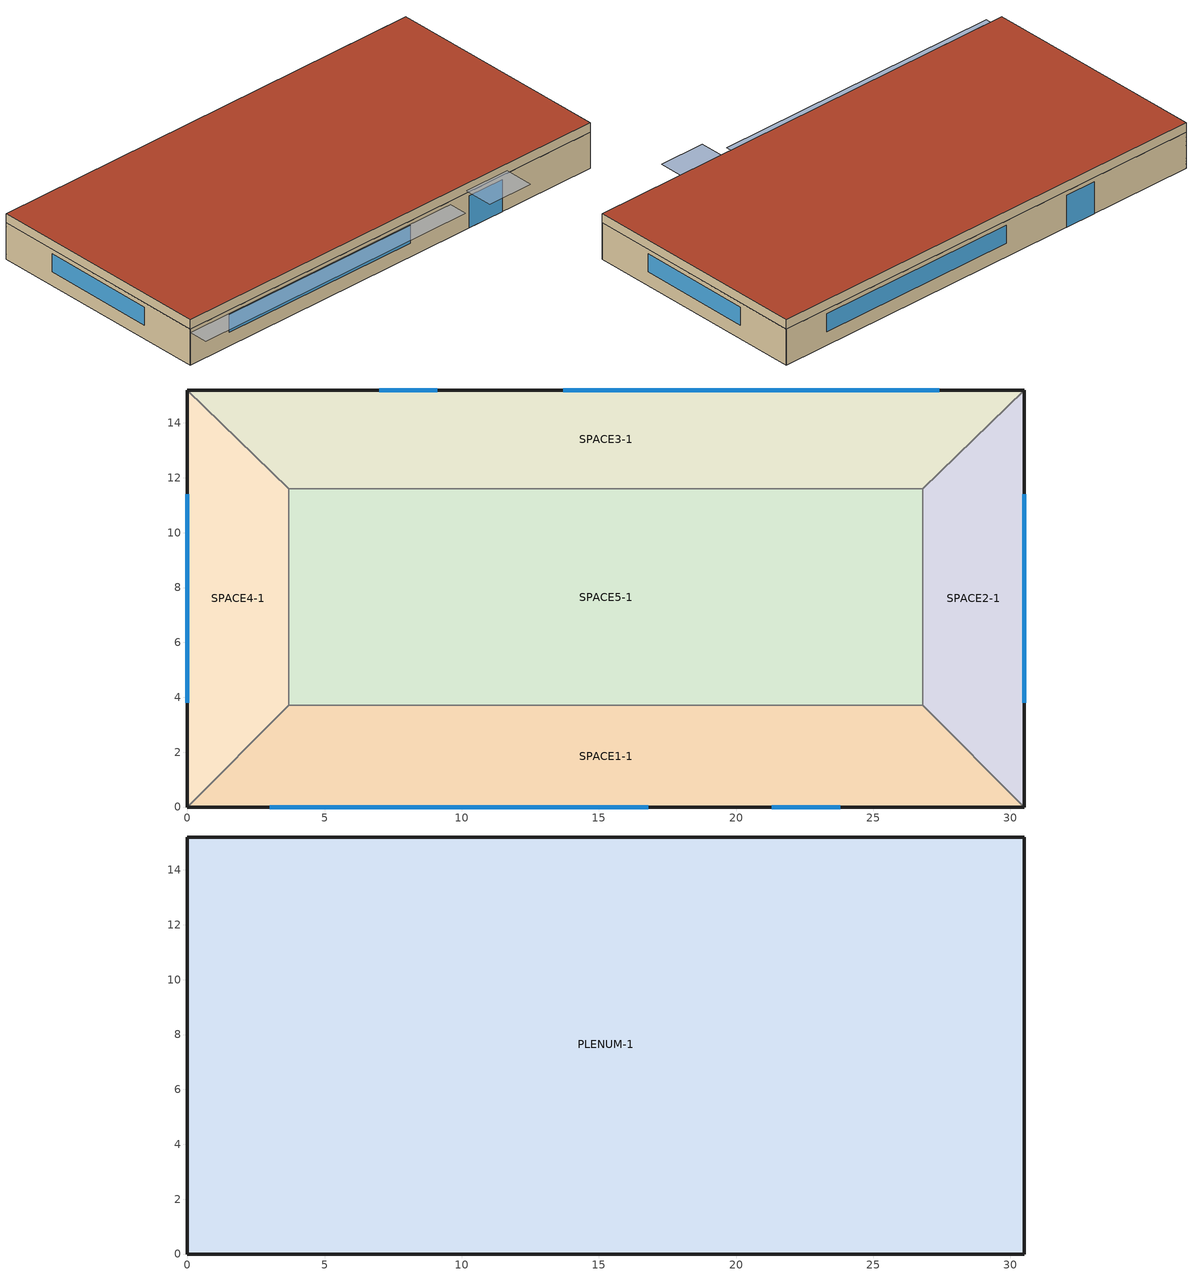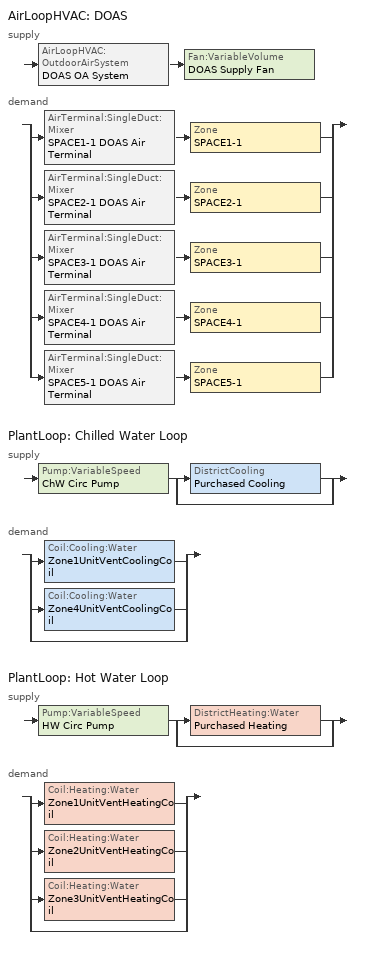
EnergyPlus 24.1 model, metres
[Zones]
SPACE3-1
 floor ground (FLOOR-SLAB-1): 26.8,11.6 3.7,11.6 0,15.2 30.5,15.2 z0
 wall outside (WALL-1): 30.5,15.2 0,15.2 z0:2.4
 wall to SPACE2-1 (INT-WALL-1): 26.8,11.6 30.5,15.2 z0:2.4
 wall to SPACE4-1 (INT-WALL-1): 0,15.2 3.7,11.6 z0:2.4
 wall to SPACE5-1 (INT-WALL-1): 3.7,11.6 26.8,11.6 z0:2.4
 window (Sgl Grey 3mm): 9.1,15.2 7,15.2 z0:2.1
 window (Dbl Clr 3mm/13mm Air): 27.4,15.2 13.7,15.2 z0.9:2.1
SPACE1-1
 floor ground (FLOOR-SLAB-1): 26.8,3.7 30.5,0 0,0 3.7,3.7 z0
 wall outside (WALL-1): 0,0 30.5,0 z0:2.4
 wall to SPACE2-1 (INT-WALL-1): 30.5,0 26.8,3.7 z0:2.4
 wall to SPACE4-1 (INT-WALL-1): 3.7,3.7 0,0 z0:2.4
 wall to SPACE5-1 (INT-WALL-1): 26.8,3.7 3.7,3.7 z0:2.4
 window (Sgl Grey 3mm): 21.3,0 23.8,0 z0:2.1
 window (Dbl Clr 3mm/13mm Air): 3,0 16.8,0 z0.9:2.1
SPACE2-1
 floor ground (FLOOR-SLAB-1): 26.8,11.6 30.5,15.2 30.5,0 26.8,3.7 z0
 wall outside (WALL-1): 30.5,0 30.5,15.2 z0:2.4
 wall to SPACE5-1 (INT-WALL-1): 26.8,11.6 26.8,3.7 z0:2.4
 window (Dbl Clr 3mm/13mm Air): 30.5,3.8 30.5,11.4 z0.9:2.1
SPACE4-1
 floor ground (FLOOR-SLAB-1): 3.7,3.7 0,0 0,15.2 3.7,11.6 z0
 wall outside (WALL-1): 0,15.2 0,0 z0:2.4
 wall to SPACE5-1 (INT-WALL-1): 3.7,3.7 3.7,11.6 z0:2.4
 window (Dbl Clr 3mm/13mm Air): 0,11.4 0,3.8 z0.9:2.1
SPACE5-1
 floor ground (FLOOR-SLAB-1): 26.8,11.6 26.8,3.7 3.7,3.7 3.7,11.6 z0
PLENUM-1
 floor to SPACE1-1 (CLNG-1): 26.8,3.7 30.5,0 0,0 3.7,3.7 z2.4
 floor to SPACE2-1 (CLNG-1): 26.8,11.6 30.5,15.2 30.5,0 26.8,3.7 z2.4
 floor to SPACE3-1 (CLNG-1): 26.8,11.6 3.7,11.6 0,15.2 30.5,15.2 z2.4
 floor to SPACE4-1 (CLNG-1): 3.7,3.7 0,0 0,15.2 3.7,11.6 z2.4
 floor to SPACE5-1 (CLNG-1): 26.8,11.6 26.8,3.7 3.7,3.7 3.7,11.6 z2.4
 wall outside (WALL-1): 30.5,15.2 0,15.2 0,0 30.5,0 30.5,15.2 z2.4:3
 roof outside (ROOF-1): 0,15.2 0,0 30.5,0 30.5,15.2 z3
shading: 0,-1.3 0,0 19.8,0 19.8,-1.3 z2.2; 21,-2 21,0 24.1,0 24.1,-2 z2.6
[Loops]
AirLoopHVAC 'DOAS'
 supply: AirLoopHVAC:OutdoorAirSystem 'DOAS OA System' > Fan:VariableVolume 'DOAS Supply Fan'
 demand: split
  | AirTerminal:SingleDuct:Mixer 'SPACE1-1 DOAS Air Terminal' > Zone 'SPACE1-1'
  | AirTerminal:SingleDuct:Mixer 'SPACE2-1 DOAS Air Terminal' > Zone 'SPACE2-1'
  | AirTerminal:SingleDuct:Mixer 'SPACE3-1 DOAS Air Terminal' > Zone 'SPACE3-1'
  | AirTerminal:SingleDuct:Mixer 'SPACE4-1 DOAS Air Terminal' > Zone 'SPACE4-1'
  | AirTerminal:SingleDuct:Mixer 'SPACE5-1 DOAS Air Terminal' > Zone 'SPACE5-1'
PlantLoop 'Chilled Water Loop'
 supply: Pump:VariableSpeed 'ChW Circ Pump' > split
  | DistrictCooling 'Purchased Cooling'
  | bypass
 demand: split
  | Coil:Cooling:Water 'Zone1UnitVentCoolingCoil'
  | Coil:Cooling:Water 'Zone4UnitVentCoolingCoil'
  | bypass
PlantLoop 'Hot Water Loop'
 supply: Pump:VariableSpeed 'HW Circ Pump' > split
  | DistrictHeating:Water 'Purchased Heating'
  | bypass
 demand: split
  | Coil:Heating:Water 'Zone1UnitVentHeatingCoil'
  | Coil:Heating:Water 'Zone2UnitVentHeatingCoil'
  | Coil:Heating:Water 'Zone3UnitVentHeatingCoil'
  | bypass
[Building]
Building: Loads convergence tolerance value=0.04; Maximum number of warmup days=25; Minimum number of warmup days=6; North axis=30; Solar distribution=FullExterior; Temperature convergence tolerance value=0.4; Terrain=City
[Site:GroundTemperature:BuildingSurface]
20.03, 20.03, 20.13, 20.3, 20.43, 20.52, 20.62, 20.77, 20.78, 20.55, 20.44, 20.2
[Site:Location]
CHICAGO_IL_USA TMY2-94846: Elevation=190; Latitude=41.78; Longitude=-87.75; Time zone=-6
[SizingPeriod:DesignDay] Barometric pressure=99063; Day of month=21; Daylight saving time indicator=No; Humidity condition type=WetBulb; Rain indicator=No; Sky clearness=1; Snow indicator=No; Solar model indicator=ASHRAEClearSky
Name | Daily dry bulb temperature range | Day type | Maximum dry bulb temperature | Month | Wetbulb or dewpoint at maximum dry bulb | Wind direction | Wind speed
CHICAGO_IL_USA Annual Cooling 1% Design Conditions DB/MCWB | 10.7 | SummerDesignDay | 31.5 | 7 | 23 | 230 | 5.3
CHICAGO_IL_USA Annual Heating 99% Design Conditions DB | 0 | WinterDesignDay | -17.3 | 1 | -17.3 | 270 | 4.9
[Construction]
CLNG-1: MAT-CLNG-1
Dbl Clr 3mm/13mm Air: CLEAR 3MM, AIR 13MM, CLEAR 3MM
FLOOR-SLAB-1: CC03
INT-WALL-1: GP02, AL21, GP02
ROOF-1: RG01, BR01, IN46, WD01
Sgl Grey 3mm: GREY 3MM
WALL-1: WD01, PW03, IN02, GP01
[Material] Thermal absorptance=0.9
Name | Conductivity | Density | Roughness | Solar absorptance | Specific heat | Thickness | Visible absorptance
BR01 | 0.162 | 1121 | VeryRough | 0.7 | 1464 | 0.0095 | 0.7
CC03 | 1.31 | 2243 | MediumRough | 0.65 | 837 | 0.1016 | 0.65
GP01 | 0.16 | 801 | MediumSmooth | 0.75 | 837 | 0.0127 | 0.75
GP02 | 0.16 | 801 | MediumSmooth | 0.75 | 837 | 0.0159 | 0.75
IN02 | 0.043 | 10 | Rough | 0.75 | 837 | 0.0901 | 0.75
IN46 | 0.023 | 24 | VeryRough | 0.5 | 1590 | 0.0762 | 0.5
PW03 | 0.115 | 545 | MediumSmooth | 0.78 | 1213 | 0.0127 | 0.78
RG01 | 1.442 | 881 | Rough | 0.65 | 1674 | 0.0127 | 0.65
WD01 | 0.115 | 513 | MediumSmooth | 0.78 | 1381 | 0.0191 | 0.78
[Material:AirGap]
AL21: Thermal resistance=0.157
[Material:NoMass]
MAT-CLNG-1: Roughness=Rough; Solar absorptance=0.65; Thermal absorptance=0.65; Thermal resistance=0.652259; Visible absorptance=0.65
[WindowMaterial:Gas]
AIR 13MM: Gas type=Air; Thickness=0.0127
[WindowMaterial:Glazing] Back side infrared hemispherical emissivity=0.84; Conductivity=0.9; Front side infrared hemispherical emissivity=0.84; Infrared transmittance at normal incidence=0; Optical data type=SpectralAverage; Thickness=0.003
Name | Back side solar reflectance at normal incidence | Back side visible reflectance at normal incidence | Front side solar reflectance at normal incidence | Front side visible reflectance at normal incidence | Solar transmittance at normal incidence | Visible transmittance at normal incidence
CLEAR 3MM | 0.075 | 0.081 | 0.075 | 0.081 | 0.837 | 0.898
GREY 3MM | 0.061 | 0.061 | 0.061 | 0.061 | 0.626 | 0.611
[AirLoopHVAC]
DOAS: Design supply air flow rate=Autosize
[AirTerminal:SingleDuct:Mixer]
Name | Mixer connection type | Zonehvac unit object
SPACE1-1 DOAS Air Terminal | InletSide | TU1
SPACE2-1 DOAS Air Terminal | InletSide | TU2
SPACE3-1 DOAS Air Terminal | InletSide | TU3
SPACE4-1 DOAS Air Terminal | SupplySide | TU4
SPACE5-1 DOAS Air Terminal | SupplySide | TU5
[AvailabilityManager:Scheduled]
DOAS Availability: Schedule=FanAvailSched
[Coil:Cooling:Water] Availability schedule=FanAndCoilAvailSched; Design air flow rate=Autosize; Design inlet air humidity ratio=Autosize; Design inlet air temperature=Autosize; Design inlet water temperature=Autosize; Design outlet air humidity ratio=Autosize; Design outlet air temperature=Autosize; Design water flow rate=Autosize; Heat exchanger configuration=CrossFlow; Type of analysis=SimpleAnalysis
Zone1UnitVentCoolingCoil; Zone4UnitVentCoolingCoil
[Coil:Heating:Electric]
Zone4UnitVentHeatingCoil: Availability schedule=FanAndCoilAvailSched; Efficiency=0.99; Nominal capacity=Autosize
[Coil:Heating:Fuel]
Zone5UnitVentHeatingCoil: Availability schedule=FanAndCoilAvailSched; Burner efficiency=0.77; Fuel type=NaturalGas; Nominal capacity=Autosize
[Coil:Heating:Water] Availability schedule=FanAndCoilAvailSched; Maximum water flow rate=Autosize; Performance input method=UFactorTimesAreaAndDesignWaterFlowRate; Rated capacity=Autosize; Rated inlet air temperature=16.6; Rated inlet water temperature=82.2; Rated outlet air temperature=32.2; Rated outlet water temperature=71.1; U factor times area value=Autosize
Zone1UnitVentHeatingCoil; Zone2UnitVentHeatingCoil; Zone3UnitVentHeatingCoil
[Controller:OutdoorAir]
DOAS OA Controller: Economizer control action type=ModulateFlow; Economizer control type=NoEconomizer; Economizer minimum limit dry bulb temperature=12.2; Lockout type=NoLockout; Maximum outdoor air flow rate=Autosize; Minimum limit type=ProportionalMinimum; Minimum outdoor air flow rate=Autosize
[DesignSpecification:OutdoorAir] Outdoor air flow per person=0.00944; Outdoor air flow per zone=0; Outdoor air flow per zone floor area=0; Outdoor air method=Flow/Person
SZ DSOA SPACE1-1; SZ DSOA SPACE2-1; SZ DSOA SPACE3-1; SZ DSOA SPACE4-1; SZ DSOA SPACE5-1
[DistrictCooling]
Purchased Cooling: Nominal capacity=Autosize
[DistrictHeating:Water]
Purchased Heating: Nominal capacity=Autosize
[ElectricEquipment] Design level calculation method=EquipmentLevel; Fraction latent=0; Fraction lost=0; Fraction radiant=0.3; Schedule=BLDG Sch   2
Name | Design level | Zone or zonelist or space or spacelist
SPACE1-1 ElecEq 1 | 1056 | SPACE1-1
SPACE2-1 ElecEq 1 | 456 | SPACE2-1
SPACE3-1 ElecEq 1 | 456 | SPACE3-1
SPACE4-1 ElecEq 1 | 456 | SPACE4-1
SPACE5-1 ElecEq 1 | 1976 | SPACE5-1
[Fan:ConstantVolume] Availability schedule=UnitVentAvailability; Fan total efficiency=0.5; Maximum flow rate=Autosize; Motor efficiency=0.9; Motor in airstream fraction=1; Pressure rise=75
Zone1UnitVentFan; Zone2UnitVentFan; Zone3UnitVentFan; Zone4UnitVentFan; Zone5UnitVentFan
[Fan:VariableVolume]
DOAS Supply Fan: Availability schedule=FanAvailSched; Fan power coefficient 1=0.00153024; Fan power coefficient 2=0.00520806; Fan power coefficient 3=1.10862; Fan power coefficient 4=-0.116356; Fan power coefficient 5=0; Fan power minimum flow fraction=0; Fan power minimum flow rate input method=Fraction; Fan total efficiency=0.7; Maximum flow rate=Autosize; Motor efficiency=0.9; Motor in airstream fraction=1; Pressure rise=1000
[HeatExchanger:AirToAir:SensibleAndLatent]
DOAS Heat Recovery: Availability schedule=HeatExchangerAvailSch; Economizer lockout=Yes; Frost control type=MinimumExhaustTemperature; Heat exchanger type=Plate; Initial defrost time fraction=0.083; Latent effectiveness at 100 cooling air flow=0.65; Latent effectiveness at 100 heating air flow=0.65; Latent effectiveness of cooling air flow curve=LatEffectivenessTable; Latent effectiveness of heating air flow curve=LatEffectivenessTable; Nominal electric power=0; Nominal supply air flow rate=Autosize; Rate of defrost time fraction increase=0.012; Sensible effectiveness at 100 cooling air flow=0.7; Sensible effectiveness at 100 heating air flow=0.7; Sensible effectiveness of cooling air flow curve=SenEffectivenessTable; Sensible effectiveness of heating air flow curve=SenEffectivenessTable; Supply air outlet temperature control=No; Threshold temperature=1.7
[Lights] Design level calculation method=LightingLevel; End use subcategory=GeneralLights; Fraction radiant=0.59; Fraction replaceable=0; Fraction visible=0.2; Return air fraction=0.2; Schedule=BLDG Sch   3
Name | Lighting level | Zone or zonelist or space or spacelist
SPACE1-1 Lights 1 | 1584 | SPACE1-1
SPACE2-1 Lights 1 | 684 | SPACE2-1
SPACE3-1 Lights 1 | 684 | SPACE3-1
SPACE4-1 Lights 1 | 684 | SPACE4-1
SPACE5-1 Lights 1 | 2964 | SPACE5-1
[People] Activity level schedule=Activity Sch; Fraction radiant=0.3; Number of people calculation method=People; Number of people schedule=BLDG Sch   1
Name | Number of people | Zone or zonelist or space or spacelist
SPACE1-1 People 1 | 11 | SPACE1-1
SPACE2-1 People 1 | 5 | SPACE2-1
SPACE3-1 People 1 | 5 | SPACE3-1
SPACE4-1 People 1 | 5 | SPACE4-1
SPACE5-1 People 1 | 20 | SPACE5-1
[PlantEquipmentList]
cooling plant: Purchased Cooling, DistrictCooling
heating plant: Purchased Heating, DistrictHeating:Water
[PlantEquipmentOperation:CoolingLoad]
Purchased Cooling Only: Load range 1 lower limit=0; Load range 1 upper limit=1000000; Range 1 equipment list=cooling plant
[PlantEquipmentOperation:HeatingLoad]
Purchased Heating Only: Load range 1 lower limit=0; Load range 1 upper limit=1000000; Range 1 equipment list=heating plant
[PlantEquipmentOperationSchemes] Control scheme 1 schedule=ON
Name | Control scheme 1
Chilled Loop Operation | Purchased Cooling Only
Hot Loop Operation | Purchased Heating Only
[PlantLoop] Fluid type=Water; Load distribution scheme=Optimal; Maximum loop flow rate=Autosize; Maximum loop temperature=100; Minimum loop flow rate=0; Plant loop volume=Autocalculate
Name | Minimum loop temperature | Plant equipment operation scheme
Chilled Water Loop | 1 | Chilled Loop Operation
Hot Water Loop | 10 | Hot Loop Operation
[Pump:VariableSpeed] Design maximum flow rate=Autosize; Design minimum flow rate=0; Design power consumption=Autosize; Design pump head=179352; Fraction of motor inefficiencies to fluid stream=0; Motor efficiency=0.9; Pump control type=Intermittent; Coefficient 1 of the part load performance curve=0; Coefficient 2 of the part load performance curve=1; Coefficient 3 of the part load performance curve=0; Coefficient 4 of the part load performance curve=0
ChW Circ Pump; HW Circ Pump
[SetpointManager:Scheduled] Control variable=Temperature
Name | Schedule | Setpoint node or nodelist
Chilled Water Loop Setpoint Manager | CW Loop Temp Schedule | Chilled Water Loop Setpoint Node List
Hot Water Loop Setpoint Manager | HW Loop Temp Schedule | Hot Water Loop Setpoint Node List
[Sizing:Plant]
Name | Design loop exit temperature | Loop design temperature difference | Loop type
Hot Water Loop | 60 | 11 | Heating
Chilled Water Loop | 6.67 | 6.67 | Cooling
[Sizing:System]
DOAS: 100 outdoor air in cooling=Yes; 100 outdoor air in heating=Yes; Central cooling capacity control method=OnOff; Central cooling design supply air humidity ratio=0.00924; Central cooling design supply air temperature=12.8; Central heating design supply air humidity ratio=0.003; Central heating design supply air temperature=12.2; Central heating maximum system air flow ratio=1; Cooling design capacity=Autosize; Cooling design capacity method=CoolingDesignCapacity; Cooling supply air flow rate=0; Cooling supply air flow rate method=DesignDay; Design outdoor air flow rate=Autosize; Heating design capacity=Autosize; Heating design capacity method=HeatingDesignCapacity; Heating supply air flow rate=0; Heating supply air flow rate method=DesignDay; Precool design humidity ratio=0.008; Precool design temperature=11; Preheat design humidity ratio=0.008; Preheat design temperature=2; System outdoor air method=ZoneSum; Type of load to size on=Sensible; Type of zone sum to use=NonCoincident; Zone maximum outdoor air fraction=1
[Sizing:Zone] Cooling design air flow method=DesignDay; Cooling design air flow rate=0; Heating design air flow method=DesignDay; Heating design air flow rate=0; Zone cooling design supply air humidity ratio=0.009; Zone cooling design supply air temperature=14; Zone cooling design supply air temperature input method=SupplyAirTemperature; Zone cooling sizing factor=0; Zone heating design supply air humidity ratio=0.004; Zone heating design supply air temperature=50; Zone heating design supply air temperature input method=SupplyAirTemperature; Zone heating sizing factor=0
Name | Account for dedicated outdoor air system | Dedicated outdoor air high setpoint temperature for design | Dedicated outdoor air low setpoint temperature for design | Dedicated outdoor air system control strategy | Design specification outdoor air object
SPACE1-1 | No | Autosize | Autosize | NeutralSupplyAir | SZ DSOA SPACE1-1
SPACE2-1 | No | Autosize | Autosize | NeutralSupplyAir | SZ DSOA SPACE2-1
SPACE3-1 | No | Autosize | Autosize | NeutralSupplyAir | SZ DSOA SPACE3-1
SPACE4-1 | Yes | 15.6 | 13.8 | ColdSupplyAir | SZ DSOA SPACE4-1
SPACE5-1 | Yes | 15.6 | 13.8 | ColdSupplyAir | SZ DSOA SPACE5-1
[ThermostatSetpoint:DualSetpoint]
Zone Dual SP Control: Cooling setpoint temperature schedule=Cooling Setpoints; Heating setpoint temperature schedule=Heating Setpoints
[ThermostatSetpoint:SingleCooling]
Cooling Setpoint with SB: Setpoint temperature schedule=Cooling Setpoints
[ThermostatSetpoint:SingleHeating]
Heating Setpoint with SB: Setpoint temperature schedule=Heating Setpoints
[Zone] Multiplier=1; Type=1
Name | Ceiling height | Volume
PLENUM-1 | 0.6096 | 283.2
SPACE1-1; SPACE3-1 | 2.4384 | 239.247
SPACE2-1; SPACE4-1 | 2.4384 | 103.311
SPACE5-1 | 2.4384 | 447.683
[ZoneControl:Thermostat]
Name | Zone or zonelist | Control 1 | Control type schedule | Control 2
SPACE1-1 Thermostat | SPACE1-1 | Zone Dual SP Control | HVACTemplate-Always 4
SPACE4-1 Thermostat | SPACE4-1 | Zone Dual SP Control | HVACTemplate-Always 4
Zone 2 Thermostat | SPACE2-1 | Heating Setpoint with SB | Zone Control Type Sched | Cooling Setpoint with SB
Zone 3 Thermostat | SPACE3-1 | Heating Setpoint with SB | Zone Control Type Sched | Cooling Setpoint with SB
Zone 5 Thermostat | SPACE5-1 | Heating Setpoint with SB | Zone Control Type Sched | Cooling Setpoint with SB
[Zone equipment]
SPACE1-1: SPACE1-1 DOAS Air Terminal, TU1
SPACE2-1: SPACE2-1 DOAS Air Terminal, TU2
SPACE3-1: SPACE3-1 DOAS Air Terminal, TU3
SPACE4-1: SPACE4-1 DOAS Air Terminal, TU4
SPACE5-1: SPACE5-1 DOAS Air Terminal, TU5
[ZoneHVAC:UnitVentilator] Availability schedule=UnitVentAvailability; Heating convergence tolerance=0.001; Maximum outdoor air flow rate=Autosize; Maximum outdoor air fraction or temperature schedule=UnitVentMaxOA; Maximum supply air flow rate=Autosize; Minimum outdoor air flow rate=Autosize; Minimum outdoor air schedule=U2MinOASched; Outdoor air control type=VariablePercent
Name | Coil option | Cooling coil | Cooling convergence tolerance | Heating coil | Supply air fan
TU1 | HeatingAndCooling | Zone1UnitVentCoolingCoil | 0.001 | Zone1UnitVentHeatingCoil | Zone1UnitVentFan
TU2 | Heating |  |  | Zone2UnitVentHeatingCoil | Zone2UnitVentFan
TU3 | Heating |  |  | Zone3UnitVentHeatingCoil | Zone3UnitVentFan
TU4 | HeatingAndCooling | Zone4UnitVentCoolingCoil | 0.001 | Zone4UnitVentHeatingCoil | Zone4UnitVentFan
TU5 | Heating |  |  | Zone5UnitVentHeatingCoil | Zone5UnitVentFan
[Schedule:Compact]
Activity Sch: Through: 12/31, For: AllDays, Until: 24:00, 131.8
BLDG Sch   1: Through: 12/31, For: Weekdays SummerDesignDay WinterDesignDay, Until: 6:00, 0, Until: 7:00, 0.1, Until: 8:00, 0.5, Until: 12:00, 1, Until: 13:00, 0.5, Until: 16:00, 1, Until: 17:00, 0.5, Until: 18:00, 0.1, Until: 24:00, 0, For: AllOtherDays, Until: 24:00, 0
BLDG Sch   2: Through: 12/31, For: Weekdays SummerDesignDay WinterDesignDay, Until: 8:00, 0, Until: 18:00, 1, Until: 24:00, 0, For: AllOtherDays, Until: 24:00, 0
BLDG Sch   3: Through: 12/31, For: Weekdays SummerDesignDay WinterDesignDay, Until: 6:00, 0.05, Until: 7:00, 0.2, Until: 17:00, 1, Until: 18:00, 0.5, Until: 24:00, 0.05, For: AllOtherDays, Until: 24:00, 0.05
CW Loop Temp Schedule: Through: 12/31, For: AllDays, Until: 24:00, 6.67
Cooling Setpoints: Through: 12/31, For: AllDays, Until: 7:00, 30, Until: 17:00, 24, Until: 24:00, 30
FanAndCoilAvailSched: Through: 3/31, For: AllDays, Until: 24:00, 1, Through: 9/30, For: Weekdays SummerDesignDay, Until: 7:00, 0, Until: 21:00, 1, Until: 24:00, 0, For: AllOtherDays, Until: 24:00, 0, Through: 12/31, For: AllDays, Until: 24:00, 1
FanAvailSched; UnitVentAvailability: Through: 12/31, For: WeekDays CustomDay1 CustomDay2, Until: 7:00, 0, Until: 21:00, 1, Until: 24:00, 0, For: Weekends Holiday, Until: 24:00, 0, For: SummerDesignDay, Until: 24:00, 1, For: WinterDesignDay, Until: 24:00, 1
HVACTemplate-Always 4: Through: 12/31, For: AllDays, Until: 24:00, 4
HW Loop Temp Schedule: Through: 12/31, For: AllDays, Until: 24:00, 60
HeatExchangerAvailSch; ON; UnitVentMaxOA: Through: 12/31, For: AllDays, Until: 24:00, 1
Heating Setpoints: Through: 12/31, For: AllDays, Until: 7:00, 15, Until: 17:00, 20, Until: 24:00, 15
U2MinOASched: Through: 12/31, For: WeekDays, Until: 7:00, 0, Until: 21:00, 1, Until: 24:00, 0, For: AllOtherDays, Until: 24:00, 0
Zone Control Type Sched: Through: 3/31, For: AllDays, Until: 24:00, 1, Through: 9/30, For: AllDays, Until: 24:00, 2, Through: 12/31, For: AllDays, Until: 24:00, 1
[Table:IndependentVariable]
airFlowRatio: Linear, Linear, 10, 0, Dimensionless, 0.75, 1
[Table:IndependentVariableList]
effectiveness_IndependentVariableList: airFlowRatio
[Table:Lookup]
LatEffectivenessTable: effectiveness_IndependentVariableList, 10, 0, 0.65, DivisorOnly, Dimensionless, 0.7, 0.65
SenEffectivenessTable: effectiveness_IndependentVariableList, 10, 0, 0.7, DivisorOnly, Dimensionless, 0.75, 0.7
